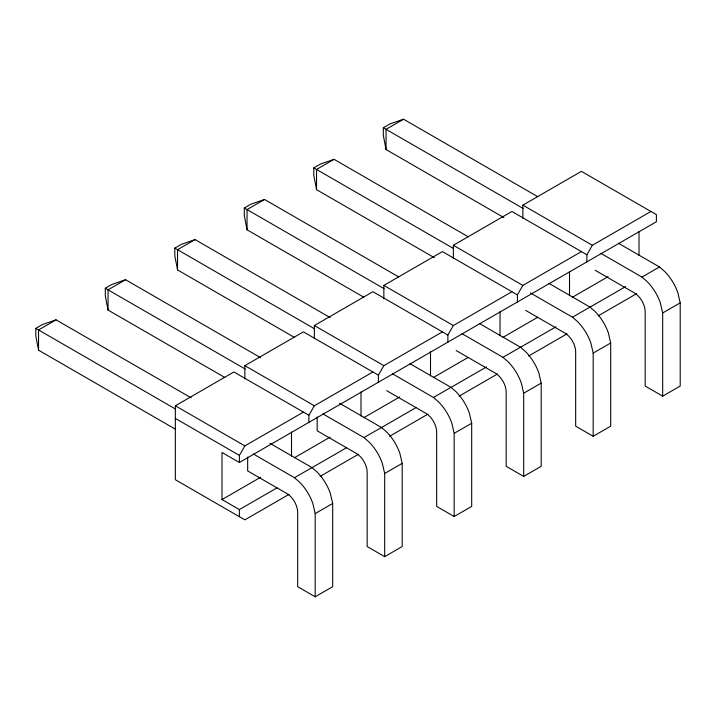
<?xml version="1.0" encoding="UTF-8"?>
<svg xmlns="http://www.w3.org/2000/svg" width="716" height="716" viewBox="0 0 716 716"><rect width="100%" height="100%" fill="white"/><g stroke="black" fill="none" stroke-linecap="round" stroke-linejoin="round"><path stroke-width="1.07" d="M277.029 487.847L239.377 509.577L222.005 499.553L222.005 452.467L239.377 462.5L239.377 455.394L244.854 445.916L303.414 412.103M308.882 422.377L308.882 415.262L314.36 405.784L372.911 371.98M378.388 382.246L378.388 375.139L383.857 365.661L442.416 331.857M447.885 342.123L447.885 335.016L453.362 325.538L511.913 291.725M517.391 301.991L517.391 294.885L522.859 285.407L581.419 251.602M586.896 261.868L586.896 254.762L592.365 245.284L650.925 211.471M175.599 429.314L38.539 350.178L35.8 335.965L35.8 328.375L42.369 324.59L56.045 319.846L191.181 397.863M224.833 377.484L108.035 310.055L105.306 295.833L105.306 288.253L111.866 284.458L125.551 279.723L260.687 357.74M294.339 337.361L177.541 269.923L174.802 255.71L174.802 248.121L181.372 244.335L195.056 239.591L330.192 317.618M363.835 297.23L247.047 229.8L244.308 215.579L244.308 207.998L250.877 204.203L264.553 199.469L398.723 276.931M434.308 257.662L316.544 189.668L313.805 175.456L313.805 167.875L320.374 164.08L334.059 159.337L468.228 236.799M503.813 217.539L386.049 149.546L383.311 135.324L383.311 127.743L389.88 123.957L403.555 119.214L537.734 196.676M56.045 319.846L38.539 329.96L38.539 350.178M125.551 279.723L108.035 289.828L108.035 310.055M195.056 239.591L177.541 249.705L177.541 269.923M264.553 199.469L247.047 209.582L247.047 229.8M334.059 159.337L316.544 169.45L316.544 189.668M403.555 119.214L386.049 129.328L386.049 149.546M289.013 494.353L244.854 519.852L175.348 479.72L175.348 405.784L233.908 371.98L308.882 415.262M244.854 378.907L244.854 365.661L303.414 331.857L378.388 375.139M314.36 338.775L314.36 325.538L372.911 291.725L447.885 335.016M383.857 298.653L383.857 285.407L442.416 251.602L517.391 294.885M453.362 258.521L453.362 245.284L511.913 211.471L586.896 254.762M522.859 218.398L522.859 205.152L581.419 171.348L656.393 214.63L656.393 221.745L239.377 462.5M222.005 499.553L260.615 477.259M294.401 457.748L330.121 437.127M363.907 417.625L399.626 397.004M433.404 377.493L468.157 357.436M502.909 337.37L537.662 317.304M572.415 297.247L608.126 276.627M253.401 454.007L294.455 477.715L311.97 467.602L317.045 471.996A34.296 19.797 60 0 1 330.38 493.512L332.689 503.491L332.689 586.673L315.174 596.786L297.668 586.673L297.668 512.423A15.475 8.941 60 0 0 286.722 493.467L247.673 470.922L247.673 457.085M322.907 413.884L363.961 437.583L381.476 427.479L386.55 431.873A34.296 19.797 60 0 1 399.886 453.389L402.195 463.359L402.195 546.55L384.68 556.663L367.165 546.55L367.165 472.3A15.475 8.941 60 0 0 356.219 453.344L317.17 430.799L317.17 416.963M392.404 373.752L433.466 397.461L450.973 387.347L456.056 391.741A34.296 19.797 60 0 1 469.392 413.257L471.692 423.237L471.692 506.418L454.177 516.531L436.671 506.418L436.671 432.169A15.475 8.941 60 0 0 425.725 413.213L386.676 390.668M461.91 333.629L502.963 357.329L520.478 347.224L525.553 351.619A34.296 19.797 60 0 1 538.888 373.134L541.198 383.105L541.198 466.295L523.682 476.408L506.167 466.295L506.167 392.046A15.475 8.941 60 0 0 495.221 373.09L456.181 350.545M530.458 292.951L572.469 317.206L589.984 307.092L595.059 311.496A34.296 19.797 60 0 1 608.394 333.012L610.694 342.982L610.694 426.172L593.188 436.277L575.673 426.172L575.673 351.914A15.475 8.941 60 0 0 564.727 332.958L525.678 310.413M600.912 253.375L641.966 277.083L659.481 266.97L664.555 271.364A34.296 19.797 60 0 1 677.891 292.88L680.2 302.85L680.2 386.04L662.685 396.154L645.179 386.04L645.179 311.791A15.475 8.941 60 0 0 634.233 292.835L595.184 270.29M311.782 467.781L346.526 447.715M381.279 427.658L416.032 407.592M450.785 387.526L486.504 366.905M520.281 347.403L556.001 326.782M589.787 307.271L625.507 286.651M320.115 476.4L358.51 454.23M389.62 436.268L428.016 414.099M459.117 396.145L497.522 373.976M528.623 356.013L567.018 333.853M598.128 315.89L636.524 293.721M315.174 596.786L315.174 513.596L332.689 503.491M384.68 556.663L384.68 473.473L402.195 463.359M454.177 516.531L454.177 433.341L471.692 423.237M523.682 476.408L523.682 393.218L541.198 383.105M593.188 436.277L593.188 353.095L610.694 342.982M662.685 396.154L662.685 312.964L680.2 302.85M618.427 243.261L659.481 266.97M522.859 205.152L592.365 245.284M383.311 127.743L523.119 208.463M548.921 283.393L589.984 307.092M453.362 245.284L522.859 285.407M313.805 167.875L453.613 248.586M479.416 323.516L520.478 347.224M383.857 285.407L453.362 325.538M244.308 207.998L384.107 288.709M409.919 363.647L450.973 387.347M314.36 325.538L383.857 365.661M174.802 248.121L314.61 328.841M339.465 403.224L381.476 427.479M244.854 365.661L314.36 405.784M105.306 288.253L245.105 368.964M269.959 443.347L311.97 467.602M175.348 405.784L244.854 445.916M35.8 328.375L175.599 409.096M175.348 418.421L239.377 455.394M641.966 277.083L647.049 281.478A34.296 19.797 60 0 1 660.385 302.993L662.685 312.964M572.469 317.206L577.543 321.6A34.296 19.797 60 0 1 590.879 343.116L593.188 353.095M502.963 357.329L508.038 361.732A34.296 19.797 60 0 1 521.373 383.248L523.682 393.218M433.466 397.461L438.541 401.855A34.296 19.797 60 0 1 451.877 423.371L454.177 433.341M363.961 437.583L369.035 441.987A34.296 19.797 60 0 1 382.371 463.503L384.68 473.473M294.455 477.715L299.539 482.11A34.296 19.797 60 0 1 312.874 503.625L315.174 513.596M639.021 231.42L639.021 255.505M569.515 271.543L569.515 295.627M500.019 311.675L500.019 335.759M430.513 351.798L430.513 375.882M361.007 391.921L361.007 416.014M291.51 432.052L291.51 456.137M239.377 509.577L239.377 516.692"/></g></svg>
